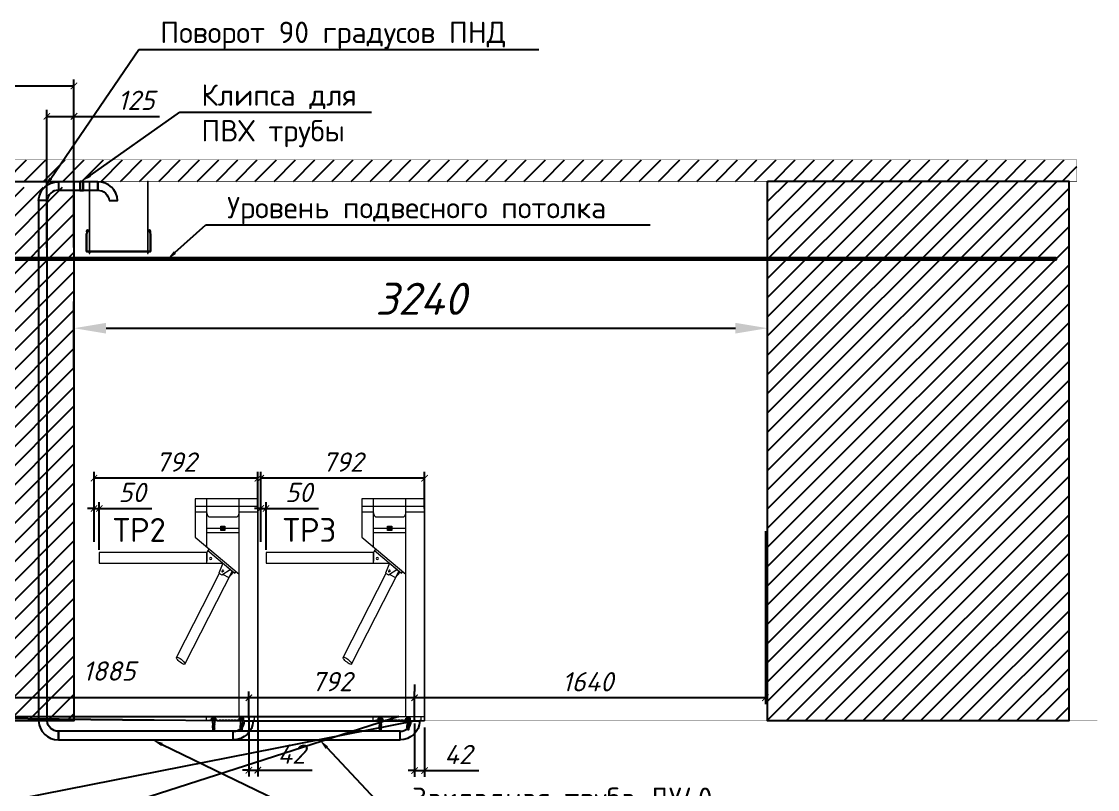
# Model space of a CAD drawing. Header units: millimetres. Extents: x 4247 to 622543, y -201358 to 142419.
# Drawn here: x 279018 to 284046, y -182853 to -179263 of the extents above; entities that cross this region are included whole.
import ezdxf
from ezdxf import colors
from ezdxf.entities.mleader import LeaderData, LeaderLine
from ezdxf.math import Vec2, Vec3

# ---------------------------------------------------------------- set-up
doc = ezdxf.new("R2010")
doc.units = ezdxf.units.MM
doc.linetypes.add('0', pattern=[0])
doc.layers.get('DEFPOINTS').update_dxf_attribs({"color": 252, "lineweight": 9})
for name, color, linetype in [('_Турникеты ИСПП', 254, 'Continuous'), ('PDF _Геометрия', 7, 'Continuous'), ('PDF _Текст', 255, 'Continuous')]:
    doc.layers.add(name, color=color, linetype=linetype)
doc.layers.add('PDF _Сплошная заливка', color=7, linetype='Continuous', true_color=0xffffff)
doc.styles.add('ISOCPEUR', font='isocpeui.ttf')
doc.styles.add('KOSTY_STYLE', font='isocpeur.ttf')
doc.styles.add('PDF ISOCPEUR', font='isocpeur.ttf')
doc.styles.get("Standard").update_dxf_attribs({"font": 'romans.shx'})
doc.dimstyles.new('ISO-25', dxfattribs={"dimtxt": 2.5, "dimasz": 2.5, "dimexe": 1.25, "dimexo": 0.625, "dimtad": 1, "dimtxsty": 'Standard', "dimcen": 2.5, "dimadec": 0, "dimazin": 0, "dimtfac": 1, "dimtmove": 0, "dimatfit": 3, "dimfxl": 1, "dimarcsym": 0})

# ---------------------------------------------------------------- blocks, each defined once
blk = doc.blocks.new('_ArchTick')
at = {"color": 0, "linetype": 'ByBlock', "const_width": 0.15}
blk.add_lwpolyline([(-0.5, -0.5), (0.5, 0.5)], dxfattribs=at)
blk = doc.blocks.new('*D625')
at = {"layer": '_Турникеты ИСПП', "color": 0, "lineweight": -2, "ltscale": 10, "transparency": 16777216}
for p, q in [((279136.1, -180319.7), (279136.1, -179676.4)), ((279262.8, -180319.7), (279262.8, -179676.4)), ((279136.1, -179706.4), (279262.8, -179706.4)), ((279262.8, -179706.4), (279662.7, -179706.4))]:
    blk.add_line(p, q, dxfattribs=at)
at = {"layer": 'DEFPOINTS', "color": 0, "ltscale": 10, "transparency": 16777216}
for p in [(279136.1, -179706.4), (279136.1, -180382.2), (279262.8, -180382.2)]:
    blk.add_point(p, dxfattribs=at)
at = {"layer": '_Турникеты ИСПП', "color": 0, "lineweight": -2, "ltscale": 10, "transparency": 16777216, "xscale": 30, "yscale": 30, "zscale": 30, "rotation": 180}
blk.add_blockref('_ArchTick', (279136.1, -179706.4), dxfattribs=at)
at = {"layer": '_Турникеты ИСПП', "color": 0, "lineweight": -2, "ltscale": 10, "transparency": 16777216, "xscale": 30, "yscale": 30, "zscale": 30}
blk.add_blockref('_ArchTick', (279262.8, -179706.4), dxfattribs=at)
at = {"layer": '_Турникеты ИСПП', "color": 0, "lineweight": 9, "ltscale": 10, "transparency": 16777216, "insert": (279553.4, -179631.4), "char_height": 90, "attachment_point": 5, "style": 'ISOCPEUR'}
blk.add_mtext('125', dxfattribs=at)
blk = doc.blocks.new('*D642')
at = {"layer": '_Турникеты ИСПП', "color": 0, "lineweight": -2, "ltscale": 100, "transparency": 16777216}
for p, q in [((279262.8, -180892.4), (279262.8, -180571.6)), ((282503.8, -180980.9), (282503.8, -180571.6)), ((279412.8, -180696.6), (282353.8, -180696.6))]:
    blk.add_line(p, q, dxfattribs=at)
at = {"layer": '_Турникеты ИСПП', "color": 0, "ltscale": 100, "transparency": 16777216}
for points in [[(279412.8, -180671.6), (279412.8, -180721.6), (279262.8, -180696.6)], [(282353.8, -180671.6), (282353.8, -180721.6), (282503.8, -180696.6)]]:
    blk.add_solid(points, dxfattribs=at)
at = {"layer": 'DEFPOINTS', "color": 0, "ltscale": 100, "transparency": 16777216}
for p in [(282503.8, -180696.6), (279262.8, -180954.9), (282503.8, -181043.4)]:
    blk.add_point(p, dxfattribs=at)
at = {"layer": '_Турникеты ИСПП', "color": 0, "lineweight": 9, "ltscale": 100, "transparency": 16777216, "insert": (280883.3, -180559.1), "char_height": 150, "attachment_point": 5, "style": 'ISOCPEUR'}
blk.add_mtext('3240', dxfattribs=at)
blk = doc.blocks.new('*D627')
at = {"layer": '_Турникеты ИСПП', "color": 0, "lineweight": -2, "transparency": 16777216}
for p, q in [((278190.6, -182535.6), (278190.6, -182394.2)), ((280080.2, -182449.2), (280080.2, -182394.2)), ((280080.2, -182424.2), (278190.6, -182424.2))]:
    blk.add_line(p, q, dxfattribs=at)
at = {"layer": 'DEFPOINTS', "color": 0, "transparency": 16777216}
for p in [(278190.6, -182424.2), (280080.2, -182511.7), (278190.6, -182598.1)]:
    blk.add_point(p, dxfattribs=at)
at = {"layer": '_Турникеты ИСПП', "color": 0, "lineweight": -2, "transparency": 16777216, "xscale": 30, "yscale": 30, "zscale": 30, "rotation": 180}
blk.add_blockref('_ArchTick', (278190.6, -182424.2), dxfattribs=at)
at = {"layer": '_Турникеты ИСПП', "color": 0, "lineweight": -2, "transparency": 16777216, "xscale": 30, "yscale": 30, "zscale": 30}
blk.add_blockref('_ArchTick', (280080.2, -182424.2), dxfattribs=at)
at = {"layer": '_Турникеты ИСПП', "color": 0, "transparency": 16777216, "insert": (279427, -182299.1), "char_height": 90, "attachment_point": 5, "style": 'ISOCPEUR'}
blk.add_mtext('1885', dxfattribs=at)
blk = doc.blocks.new('Турникет_1')
at = {"layer": 'PDF _Геометрия', "color": 7, "linetype": '0', "lineweight": 0}
for points in [[(217.7, -17.6), (222.7, -17.6), (222.7, -20.6), (239.7, -20.6), (239.7, 1017.9), (-52.9, 1017.9), (-52.9, 838.7), (152.8, 665.9)], [(239.7, 1017.9), (239.7, -20.6), (0, -20.6), (0, 0), (239.7, 0)], [(0, 1017.9), (0, 794.3)], [(152.8, 0), (152.8, 1017.9)], [(-52.9, 982.6), (239.7, 982.6)], [(0, 879.6), (152.8, 879.6)], [(0, 860.1), (152.8, 860.1)], [(5.5, 776.5), (0.5, 767.2), (0.5, 725.7)], [(12, 784.2), (5.4, 776.3), (132.4, 669.3), (138.8, 677.7)], [(81.6, 712.2), (119.8, 680.1), (-102.3, 245.7)], [(0.5, 717.3), (75.6, 717.3), (57.7, 669.8), (70.8, 663), (110.7, 687.7)], [(59.4, 668.9), (-140.5, 277.9)], [(73.8, 664.9), (104.1, 649.4), (125.7, 675)], [(79.1, 680.2), (78.4, 679.2), (77.5, 678.2), (76.5, 677.5)], [(77.5, 684.2), (78.4, 684), (79.1, 683.6)], [(8, -20.6), (8, -17.6), (13, -17.6)], [(20, -17.6), (15, -17.6)], [(22.5, -17.6), (17.4, -17.6)], [(29.4, -17.6), (24.4, -17.6)], [(27.7, -7.8), (38.2, -7.8)], [(37.9, -7.8), (37.9, -5.7), (27.9, -5.7), (27.9, -7.8)], [(37.9, -17.6), (37.9, -30.6), (27.9, -30.6), (27.9, -17.6)], [(28.4, -30.6), (28.4, -33.6)], [(37.3, -5.7), (28.6, -5.7)], [(36.7, -5.7), (36.7, -2.6), (29.2, -2.6), (29.2, -5.7)], [(36.4, -17.6), (31.4, -17.6)], [(32.9, -37.7), (32.9, -41.6), (32.9, -39.7), (32.9, -41.6)], [(37.4, -30.6), (37.4, -33.6)], [(43.4, -17.6), (38.4, -17.6)], [(50.4, -17.6), (45.4, -17.6)], [(61.9, -17.6), (56.9, -17.6)], [(68.9, -17.6), (63.9, -17.6)], [(75.9, -17.6), (70.9, -17.6)], [(82.9, -17.6), (77.9, -17.6)], [(89.9, -17.6), (84.9, -17.6)], [(96.9, -17.6), (91.9, -17.6)], [(103.9, -17.6), (98.9, -17.6)], [(110.8, -17.6), (105.9, -17.6)], [(117.8, -17.6), (112.8, -17.6)], [(124.8, -17.6), (119.8, -17.6)], [(131.8, -17.6), (126.8, -17.6)], [(138.8, -17.6), (133.8, -17.6)], [(145.8, -17.6), (140.8, -17.6)], [(152.8, -17.6), (147.8, -17.6)], [(159.8, -17.6), (154.8, -17.6)], [(157, -7.8), (167.5, -7.8)], [(167.2, -7.8), (167.2, -5.7), (157.3, -5.7), (157.3, -7.8)], [(162.3, -17.6), (157.3, -17.6), (157.3, -30.6), (167.2, -30.6), (167.2, -17.6)], [(157.8, -30.6), (157.8, -33.6)], [(166.6, -5.7), (157.9, -5.7)], [(166, -5.7), (166, -2.6), (158.5, -2.6), (158.5, -5.7)], [(162.3, -37.7), (162.3, -41.6), (162.3, -39.7), (162.3, -41.6)], [(169.2, -17.6), (164.3, -17.6)], [(166.8, -30.6), (166.8, -33.6)], [(176.2, -17.6), (171.2, -17.6)], [(28.7, -54.6), (27.9, -58.3)], [(37.9, -61.3), (36.7, -62.6), (29.2, -62.6), (27.9, -61.3), (37.9, -61.3), (37.9, -58.3), (27.9, -58.3), (27.9, -61.3)], [(33.9, -51.4), (31.9, -51.4)], [(37.1, -54.6), (37.9, -58.3)], [(158.1, -54.6), (157.3, -58.3)], [(167.2, -61.3), (166, -62.6), (158.5, -62.6), (157.3, -61.3), (167.2, -61.3), (167.2, -58.3), (157.3, -58.3), (157.3, -61.3)], [(163.2, -51.4), (161.3, -51.4)], [(166.5, -54.6), (167.2, -58.3)]]:
    blk.add_lwpolyline(points, dxfattribs=at)
for points in [[(-52.9, 957), (0, 957, 0.200274), (10.1, 933.1), (142.7, 933.1, 0.200237), (152.8, 957), (239.7, 957)], [(23.7, -15.3, 0.269571), (28, -15), (28, -8.5, 0.269436), (23.7, -8.2)], [(37.9, -41.5), (37.9, -36.6), (27.9, -36.6), (27.9, -41.5, -0.218796), (30.4, -41.7), (27.7, -41.7)], [(27.8, -51.6), (30.3, -51.6, 0.286444), (27.9, -51.5), (27.9, -43.6)], [(27.9, -52.7), (27.9, -54.6), (30.9, -54.6, 0.120144), (31.9, -52.5), (31.9, -36.6)], [(33.9, -36.6), (33.9, -52.5, 0.088177), (34.9, -54.6), (37.9, -54.6), (37.9, -52.8)], [(38.1, -51.6), (35.6, -51.6, -0.303313), (37.9, -51.5), (37.9, -43.8)], [(42.2, -15.3, -0.26787), (37.8, -15), (37.8, -8.5, -0.267738), (42.2, -8.2)], [(153, -15.3, 0.269674), (157.4, -15), (157.4, -8.5, 0.26954), (153, -8.2)], [(167.2, -41.5), (167.2, -36.6), (157.3, -36.6), (157.3, -41.5, -0.221145), (159.7, -41.7), (157, -41.7)], [(157.1, -51.6), (159.6, -51.6, 0.286602), (157.3, -51.5), (157.3, -43.6)], [(157.3, -52.7), (157.3, -54.6), (160.3, -54.6, 0.119751), (161.3, -52.5), (161.3, -36.6)], [(163.2, -36.6), (163.2, -52.5, 0.079833), (164.3, -54.6), (167.2, -54.6), (167.2, -52.8)], [(167.4, -51.6), (164.9, -51.6, -0.303479), (167.2, -51.5), (167.2, -43.8)], [(171.5, -15.3, -0.269674), (167.2, -15), (167.2, -8.5, -0.26954), (171.5, -8.2)]]:
    blk.add_lwpolyline(points, format="xyb", dxfattribs=at)
for points in [[(86.1, 869.9), (66.7, 869.9), (66.7, 889.3), (86.1, 889.3)], [(0.5, 767.2), (-501.3, 767.2), (-501.3, 717.3), (0.5, 717.3)], [(-105.5, 254.8), (-102.8, 250.9), (-101.3, 247.7), (-101.1, 245.4), (-102.3, 244), (-104.8, 243.8), (-108.3, 244.8), (-112.7, 246.8), (-117.6, 249.7), (-122.8, 253.4), (-127.8, 257.6), (-132.3, 261.9), (-136.1, 266.2), (-138.8, 270.1), (-140.3, 273.3), (-140.4, 275.7), (-139.2, 277), (-136.8, 277.2), (-133.3, 276.2), (-128.9, 274.2), (-123.9, 271.3), (-118.8, 267.6), (-113.8, 263.4), (-109.3, 259.1)], [(172.8, 0), (222.7, 0), (222.7, -20.6), (172.8, -20.6)], [(172.8, 0), (222.7, 0), (222.7, -20.6), (172.8, -20.6)], [(22.9, -15.8), (42.9, -15.8), (42.9, -17.6), (22.9, -17.6)], [(42.7, -8.5), (42.7, -15), (41.4, -15.8), (24.4, -15.8), (23.1, -15), (23.1, -8.5), (24.4, -7.8), (41.4, -7.8)], [(27.9, -33.6), (27.9, -36.4), (37.9, -36.4), (37.9, -33.6)], [(29.4, -36.4), (29.4, -36.6)], [(29.4, -36.4), (29.4, -36.6)], [(29.4, -41.7), (29.4, -41.9)], [(32.9, -36.7), (32.9, -36.9)], [(32.9, -42.6), (32.9, -42.9)], [(36.4, -36.4), (36.4, -36.6)], [(36.4, -36.4), (36.4, -36.6)], [(37.2, -41.6), (37.2, -41.9)], [(152.3, -15.8), (172.3, -15.8), (172.3, -17.6), (152.3, -17.6)], [(172.1, -8.5), (172.1, -15), (170.7, -15.8), (153.8, -15.8), (152.4, -15), (152.4, -8.5), (153.8, -7.8), (170.7, -7.8)], [(157.3, -33.6), (157.3, -36.4), (167.2, -36.4), (167.2, -33.6)], [(158.7, -41.7), (158.7, -41.9)], [(158.8, -36.4), (158.8, -36.6)], [(158.8, -36.4), (158.8, -36.6)], [(162.3, -36.7), (162.3, -36.9)], [(162.3, -42.6), (162.3, -42.9)], [(165.8, -36.4), (165.8, -36.6)], [(165.8, -36.4), (165.8, -36.6)], [(166.5, -41.6), (166.5, -41.9)]]:
    blk.add_lwpolyline(points, close=True, dxfattribs=at)
for points in [[(18.8, 743.5, 0.413975), (13.6, 738.4, 0.413978), (18.8, 733.2, 0.413933), (23.9, 738.4, 0.41393)], [(38.2, -41.6), (35.5, -41.6, -0.221029)], [(167.5, -41.6), (164.8, -41.6, -0.221143)]]:
    blk.add_lwpolyline(points, format="xyb", close=True, dxfattribs=at)
at = {"layer": 'PDF _Геометрия', "color": 1, "linetype": '0', "lineweight": 0}
for points in [[(32.9, 0.7), (32.9, -22.7)], [(162.3, 0.7), (162.3, -22.7)], [(32.9, -29.1), (32.9, -35.4)], [(32.9, -41.7), (32.9, -65.2)], [(162.3, -29.1), (162.3, -35.4)], [(162.3, -41.7), (162.3, -65.2)]]:
    blk.add_lwpolyline(points, dxfattribs=at)
at = {"layer": 'PDF _Геометрия', "color": 3, "linetype": '0', "lineweight": 0}
for points in [[(28.9, -5.7), (28.9, -7.8)], [(28.9, -17.6), (28.9, -30.6)], [(37, -5.7), (37, -7.8)], [(37, -17.6), (37, -30.6)], [(158.2, -5.7), (158.2, -7.8)], [(158.2, -17.6), (158.2, -30.6)], [(166.3, -5.7), (166.3, -7.8)], [(166.3, -17.6), (166.3, -30.6)]]:
    blk.add_lwpolyline(points, dxfattribs=at)
for points in [[(37.9, -36.4), (37.9, -36.6)], [(167.2, -36.4), (167.2, -36.6)]]:
    blk.add_lwpolyline(points, close=True, dxfattribs=at)
at = {"layer": 'PDF _Геометрия', "color": 7, "linetype": '0', "lineweight": 0}
for centre, radius, start, end in [((32.9, -24), 16.2, 72.3568, 107.6432), ((32.9, 0.9), 16.6, 252.8429, 287.1571), ((162.3, -24), 16.2, 72.3593, 107.6407), ((162.3, 0.9), 16.6, 252.8453, 287.1547)]:
    blk.add_arc(centre, radius, start, end, dxfattribs=at)
blk.add_ellipse((75.4, 680.3), major_axis=(3.89, 3.11), ratio=0.592649, start_param=0.604473, end_param=4.530913, dxfattribs=at)
for points in [[(29.1, -45.2), (28.4, -45.2), (27.7, -43.7), (27.7, -41.7)], [(27.7, -41.7), (27.7, -41.7), (27.7, -41.7), (27.7, -41.7)], [(30.4, -41.7), (30.4, -43.6), (29.8, -45.2), (29.1, -45.2)], [(36.9, -45.2), (36.1, -45.2), (35.5, -43.6), (35.5, -41.6)], [(35.5, -41.6), (35.5, -41.6), (35.5, -41.6), (35.5, -41.6)], [(38.2, -41.6), (38.2, -43.6), (37.6, -45.2), (36.9, -45.2)], [(158.4, -45.2), (157.7, -45.2), (157, -43.7), (157, -41.7)], [(157, -41.7), (157, -41.7), (157, -41.7), (157, -41.7)], [(159.7, -41.7), (159.7, -43.6), (159.2, -45.2), (158.4, -45.2)], [(166.2, -45.2), (165.5, -45.2), (164.8, -43.6), (164.8, -41.6)], [(164.8, -41.6), (164.8, -41.6), (164.8, -41.6), (164.8, -41.6)], [(167.5, -41.6), (167.5, -43.6), (167, -45.2), (166.2, -45.2)], [(27.8, -51.7), (27.8, -51.7), (27.8, -51.7), (27.8, -51.6)], [(29.1, -53.9), (28.4, -53.9), (27.8, -52.9), (27.8, -51.7)], [(30.3, -51.6), (30.3, -52.9), (29.8, -53.9), (29.1, -53.9)], [(36.9, -53.9), (36.2, -53.9), (35.6, -52.9), (35.6, -51.6)], [(38.1, -51.6), (38.1, -52.8), (37.6, -53.9), (36.9, -53.9)], [(157.1, -51.7), (157.1, -51.7), (157.1, -51.7), (157.1, -51.6)], [(158.4, -53.9), (157.7, -53.9), (157.2, -52.9), (157.1, -51.7)], [(159.6, -51.6), (159.7, -52.9), (159.1, -53.9), (158.4, -53.9)], [(166.2, -53.9), (165.5, -53.9), (164.9, -52.9), (164.9, -51.6)], [(167.4, -51.6), (167.4, -52.8), (166.9, -53.9), (166.2, -53.9)]]:
    blk.add_open_spline(points, degree=3, dxfattribs=at)
at = {"layer": 'PDF _Сплошная заливка', "color": 7, "linetype": '0', "lineweight": 0, "transparency": 33554559}
blk.add_solid([(86.1, 869.9), (66.7, 869.9), (86.1, 889.3), (66.7, 889.3)], dxfattribs=at)
blk = doc.blocks.new('*D628')
at = {"layer": '_Турникеты ИСПП', "color": 0, "lineweight": -2, "transparency": 16777216}
for p, q in [((280080.2, -182519.5), (280080.2, -182394.2)), ((280854.4, -182529), (280854.4, -182394.2)), ((280854.4, -182424.2), (280080.2, -182424.2))]:
    blk.add_line(p, q, dxfattribs=at)
at = {"layer": 'DEFPOINTS', "color": 0, "transparency": 16777216}
for p in [(280080.2, -182424.2), (280080.2, -182582), (280854.4, -182591.5)]:
    blk.add_point(p, dxfattribs=at)
at = {"layer": '_Турникеты ИСПП', "color": 0, "lineweight": -2, "transparency": 16777216, "xscale": 30, "yscale": 30, "zscale": 30, "rotation": 180}
blk.add_blockref('_ArchTick', (280080.2, -182424.2), dxfattribs=at)
at = {"layer": '_Турникеты ИСПП', "color": 0, "lineweight": -2, "transparency": 16777216, "xscale": 30, "yscale": 30, "zscale": 30}
blk.add_blockref('_ArchTick', (280854.4, -182424.2), dxfattribs=at)
at = {"layer": '_Турникеты ИСПП', "color": 0, "transparency": 16777216, "insert": (280467.3, -182348.7), "char_height": 90, "attachment_point": 5, "style": 'ISOCPEUR'}
blk.add_mtext('792', dxfattribs=at)
blk = doc.blocks.new('*D630')
at = {"layer": '_Турникеты ИСПП', "color": 0, "lineweight": -2, "ltscale": 10, "transparency": 16777216}
for p, q in [((280080.2, -182517.8), (280080.2, -182792.5)), ((280122.1, -182538.8), (280122.1, -182792.5)), ((280080.2, -182762.5), (280050.2, -182762.5)), ((280080.2, -182762.5), (280122.1, -182762.5)), ((280122.1, -182762.5), (280375.7, -182762.5))]:
    blk.add_line(p, q, dxfattribs=at)
at = {"layer": 'DEFPOINTS', "color": 0, "ltscale": 10, "transparency": 16777216}
for p in [(280080.2, -182455.3), (280122.1, -182476.3), (280122.1, -182762.5)]:
    blk.add_point(p, dxfattribs=at)
at = {"layer": '_Турникеты ИСПП', "color": 0, "lineweight": -2, "ltscale": 10, "transparency": 16777216, "xscale": 30, "yscale": 30, "zscale": 30}
blk.add_blockref('_ArchTick', (280080.2, -182762.5), dxfattribs=at)
at = {"layer": '_Турникеты ИСПП', "color": 0, "lineweight": -2, "ltscale": 10, "transparency": 16777216, "xscale": 30, "yscale": 30, "zscale": 30, "rotation": 180}
blk.add_blockref('_ArchTick', (280122.1, -182762.5), dxfattribs=at)
at = {"layer": '_Турникеты ИСПП', "color": 0, "lineweight": 9, "ltscale": 10, "transparency": 16777216, "insert": (280278.9, -182687.5), "char_height": 90, "attachment_point": 5, "style": 'ISOCPEUR'}
blk.add_mtext('42', dxfattribs=at)
blk = doc.blocks.new('*D631')
at = {"layer": '_Турникеты ИСПП', "color": 0, "lineweight": -2, "ltscale": 10, "transparency": 16777216}
for p, q in [((280854.4, -182544), (280854.4, -182794.4)), ((280901.2, -182563.1), (280901.2, -182794.4)), ((280854.4, -182764.4), (280824.4, -182764.4)), ((280854.4, -182764.4), (280901.2, -182764.4)), ((280901.2, -182764.4), (281154.8, -182764.4))]:
    blk.add_line(p, q, dxfattribs=at)
at = {"layer": 'DEFPOINTS', "color": 0, "ltscale": 10, "transparency": 16777216}
for p in [(280854.4, -182481.5), (280901.2, -182500.6), (280901.2, -182764.4)]:
    blk.add_point(p, dxfattribs=at)
at = {"layer": '_Турникеты ИСПП', "color": 0, "lineweight": -2, "ltscale": 10, "transparency": 16777216, "xscale": 30, "yscale": 30, "zscale": 30}
blk.add_blockref('_ArchTick', (280854.4, -182764.4), dxfattribs=at)
at = {"layer": '_Турникеты ИСПП', "color": 0, "lineweight": -2, "ltscale": 10, "transparency": 16777216, "xscale": 30, "yscale": 30, "zscale": 30, "rotation": 180}
blk.add_blockref('_ArchTick', (280901.2, -182764.4), dxfattribs=at)
at = {"layer": '_Турникеты ИСПП', "color": 0, "lineweight": 9, "ltscale": 10, "transparency": 16777216, "insert": (281058, -182689.4), "char_height": 90, "attachment_point": 5, "style": 'ISOCPEUR'}
blk.add_mtext('42', dxfattribs=at)
blk = doc.blocks.new('*D632')
at = {"layer": '_Турникеты ИСПП', "color": 0, "lineweight": -2, "ltscale": 10, "transparency": 16777216}
for p, q in [((282494.2, -181644.8), (282494.2, -182454.2)), ((280854.4, -182361.7), (280854.4, -182394.2)), ((282494.2, -182424.2), (280854.4, -182424.2))]:
    blk.add_line(p, q, dxfattribs=at)
at = {"layer": 'DEFPOINTS', "color": 0, "ltscale": 10, "transparency": 16777216}
for p in [(282494.2, -181582.3), (280854.4, -182424.2), (280854.4, -182424.2)]:
    blk.add_point(p, dxfattribs=at)
at = {"layer": '_Турникеты ИСПП', "color": 0, "lineweight": -2, "ltscale": 10, "transparency": 16777216, "xscale": 30, "yscale": 30, "zscale": 30, "rotation": 180}
blk.add_blockref('_ArchTick', (280854.4, -182424.2), dxfattribs=at)
at = {"layer": '_Турникеты ИСПП', "color": 0, "lineweight": -2, "ltscale": 10, "transparency": 16777216, "xscale": 30, "yscale": 30, "zscale": 30}
blk.add_blockref('_ArchTick', (282494.2, -182424.2), dxfattribs=at)
at = {"layer": '_Турникеты ИСПП', "color": 0, "lineweight": 9, "ltscale": 10, "transparency": 16777216, "insert": (281663.2, -182349.2), "char_height": 90, "attachment_point": 5, "style": 'ISOCPEUR'}
blk.add_mtext('1640', dxfattribs=at)
blk = doc.blocks.new('*D635')
at = {"layer": '_Турникеты ИСПП', "color": 0, "lineweight": -2, "ltscale": 10, "transparency": 16777216}
for p, q in [((279356.6, -181629.2), (279356.6, -181367.9)), ((280122.1, -181397.9), (279356.6, -181397.9)), ((280122.1, -181539.2), (280122.1, -181367.9))]:
    blk.add_line(p, q, dxfattribs=at)
at = {"layer": 'DEFPOINTS', "color": 0, "ltscale": 10, "transparency": 16777216}
for p in [(279356.6, -181397.9), (280122.1, -181601.7), (279356.6, -181691.7)]:
    blk.add_point(p, dxfattribs=at)
at = {"layer": '_Турникеты ИСПП', "color": 0, "lineweight": -2, "ltscale": 10, "transparency": 16777216, "xscale": 30, "yscale": 30, "zscale": 30, "rotation": 180}
blk.add_blockref('_ArchTick', (279356.6, -181397.9), dxfattribs=at)
at = {"layer": '_Турникеты ИСПП', "color": 0, "lineweight": -2, "ltscale": 10, "transparency": 16777216, "xscale": 30, "yscale": 30, "zscale": 30}
blk.add_blockref('_ArchTick', (280122.1, -181397.9), dxfattribs=at)
at = {"layer": '_Турникеты ИСПП', "color": 0, "lineweight": 9, "ltscale": 10, "transparency": 16777216, "insert": (279739.4, -181322.3), "char_height": 90, "attachment_point": 5, "style": 'ISOCPEUR'}
blk.add_mtext('792', dxfattribs=at)
blk = doc.blocks.new('*D636')
at = {"layer": '_Турникеты ИСПП', "color": 0, "lineweight": -2, "ltscale": 10, "transparency": 16777216}
for p, q in [((279356.6, -181695.1), (279356.6, -181509.3)), ((279381.1, -181731.9), (279381.1, -181509.3)), ((279356.6, -181539.3), (279326.6, -181539.3)), ((279356.6, -181539.3), (279381.1, -181539.3)), ((279381.1, -181539.3), (279627, -181539.3))]:
    blk.add_line(p, q, dxfattribs=at)
at = {"layer": 'DEFPOINTS', "color": 0, "ltscale": 10, "transparency": 16777216}
for p in [(279356.6, -181539.3), (279356.6, -181757.6), (279381.1, -181794.4)]:
    blk.add_point(p, dxfattribs=at)
at = {"layer": '_Турникеты ИСПП', "color": 0, "lineweight": -2, "ltscale": 10, "transparency": 16777216, "xscale": 30, "yscale": 30, "zscale": 30}
blk.add_blockref('_ArchTick', (279356.6, -181539.3), dxfattribs=at)
at = {"layer": '_Турникеты ИСПП', "color": 0, "lineweight": -2, "ltscale": 10, "transparency": 16777216, "xscale": 30, "yscale": 30, "zscale": 30, "rotation": 180}
blk.add_blockref('_ArchTick', (279381.1, -181539.3), dxfattribs=at)
at = {"layer": '_Турникеты ИСПП', "color": 0, "lineweight": 9, "ltscale": 10, "transparency": 16777216, "insert": (279534.1, -181464.3), "char_height": 90, "attachment_point": 5, "style": 'ISOCPEUR'}
blk.add_mtext('50', dxfattribs=at)
blk = doc.blocks.new('*D637')
at = {"layer": '_Турникеты ИСПП', "color": 0, "lineweight": -2, "ltscale": 10, "transparency": 16777216}
for p, q in [((280135.7, -181629.2), (280135.7, -181367.9)), ((280901.2, -181397.9), (280135.7, -181397.9)), ((280901.2, -181539.2), (280901.2, -181367.9))]:
    blk.add_line(p, q, dxfattribs=at)
at = {"layer": 'DEFPOINTS', "color": 0, "ltscale": 10, "transparency": 16777216}
for p in [(280135.7, -181397.9), (280901.2, -181601.7), (280135.7, -181691.7)]:
    blk.add_point(p, dxfattribs=at)
at = {"layer": '_Турникеты ИСПП', "color": 0, "lineweight": -2, "ltscale": 10, "transparency": 16777216, "xscale": 30, "yscale": 30, "zscale": 30, "rotation": 180}
blk.add_blockref('_ArchTick', (280135.7, -181397.9), dxfattribs=at)
at = {"layer": '_Турникеты ИСПП', "color": 0, "lineweight": -2, "ltscale": 10, "transparency": 16777216, "xscale": 30, "yscale": 30, "zscale": 30}
blk.add_blockref('_ArchTick', (280901.2, -181397.9), dxfattribs=at)
at = {"layer": '_Турникеты ИСПП', "color": 0, "lineweight": 9, "ltscale": 10, "transparency": 16777216, "insert": (280518.5, -181322.3), "char_height": 90, "attachment_point": 5, "style": 'ISOCPEUR'}
blk.add_mtext('792', dxfattribs=at)
blk = doc.blocks.new('*D638')
at = {"layer": '_Турникеты ИСПП', "color": 0, "lineweight": -2, "ltscale": 10, "transparency": 16777216}
for p, q in [((280135.7, -181695.1), (280135.7, -181509.3)), ((280160.2, -181731.9), (280160.2, -181509.3)), ((280135.7, -181539.3), (280105.7, -181539.3)), ((280135.7, -181539.3), (280160.2, -181539.3)), ((280160.2, -181539.3), (280406.2, -181539.3))]:
    blk.add_line(p, q, dxfattribs=at)
at = {"layer": 'DEFPOINTS', "color": 0, "ltscale": 10, "transparency": 16777216}
for p in [(280135.7, -181539.3), (280135.7, -181757.6), (280160.2, -181794.4)]:
    blk.add_point(p, dxfattribs=at)
at = {"layer": '_Турникеты ИСПП', "color": 0, "lineweight": -2, "ltscale": 10, "transparency": 16777216, "xscale": 30, "yscale": 30, "zscale": 30}
blk.add_blockref('_ArchTick', (280135.7, -181539.3), dxfattribs=at)
at = {"layer": '_Турникеты ИСПП', "color": 0, "lineweight": -2, "ltscale": 10, "transparency": 16777216, "xscale": 30, "yscale": 30, "zscale": 30, "rotation": 180}
blk.add_blockref('_ArchTick', (280160.2, -181539.3), dxfattribs=at)
at = {"layer": '_Турникеты ИСПП', "color": 0, "lineweight": 9, "ltscale": 10, "transparency": 16777216, "insert": (280313.2, -181464.3), "char_height": 90, "attachment_point": 5, "style": 'ISOCPEUR'}
blk.add_mtext('50', dxfattribs=at)
blk = doc.blocks.new('*D639')
at = {"layer": '_Турникеты ИСПП', "color": 0, "lineweight": -2, "ltscale": 10, "transparency": 16777216}
for p, q in [((278242.8, -179985.8), (278242.8, -179533.9)), ((279262.8, -179947.7), (279262.8, -179533.9)), ((278242.8, -179563.9), (279262.8, -179563.9))]:
    blk.add_line(p, q, dxfattribs=at)
at = {"layer": 'DEFPOINTS', "color": 0, "ltscale": 10, "transparency": 16777216}
for p in [(279262.8, -179563.9), (278242.8, -180048.3), (279262.8, -180010.2)]:
    blk.add_point(p, dxfattribs=at)
at = {"layer": '_Турникеты ИСПП', "color": 0, "lineweight": -2, "ltscale": 10, "transparency": 16777216, "xscale": 30, "yscale": 30, "zscale": 30, "rotation": 180}
blk.add_blockref('_ArchTick', (278242.8, -179563.9), dxfattribs=at)
at = {"layer": '_Турникеты ИСПП', "color": 0, "lineweight": -2, "ltscale": 10, "transparency": 16777216, "xscale": 30, "yscale": 30, "zscale": 30}
blk.add_blockref('_ArchTick', (279262.8, -179563.9), dxfattribs=at)
at = {"layer": '_Турникеты ИСПП', "color": 0, "lineweight": 9, "ltscale": 10, "transparency": 16777216, "insert": (278753.5, -179488.9), "char_height": 90, "attachment_point": 5, "style": 'ISOCPEUR'}
blk.add_mtext('1020', dxfattribs=at)
blk = doc.blocks.new('*U48')
at = {"color": 0, "linetype": 'ByBlock', "lineweight": -2}
for p, q in [((-150, 83.7), (-150, 1.5)), ((-149.3, 1.5), (-149.3, 83.7)), ((-149, 91.9), (-147.7, 90.4)), ((-147.2, 90.8), (-148.4, 92.4)), ((-142, 91.9), (-141.5, 91.4)), ((141.5, 91.4), (142, 91.9)), ((148.4, 92.4), (147.2, 90.8)), ((147.7, 90.4), (149, 91.9)), ((149.3, 83.7), (149.3, 1.5)), ((150, 1.5), (150, 83.7)), ((148.5, 0.7), (-148.5, 0.7)), ((-148.5, 0), (148.5, 0))]:
    blk.add_line(p, q, dxfattribs=at)
for centre, radius, start, end in [((-145, 95), 5, 314.427, 217.7596), ((-147.5, 83.7), 2.5, 118.2115, 180), ((-145, 95), 4.3, 314.427, 217.7596), ((-147.5, 83.7), 1.8, 118.2115, 180), ((-150.1, 88.5), 3, 298.2115, 37.7596), ((-150.1, 88.5), 3.7, 298.2115, 37.7596), ((145, 95), 5, 322.2404, 225.573), ((145, 95), 4.3, 322.2404, 225.573), ((150.1, 88.5), 3.7, 142.2404, 241.7885), ((150.1, 88.5), 3, 142.2404, 241.7885), ((147.5, 83.7), 1.8, 0, 61.7885), ((147.5, 83.7), 2.5, 0, 61.7885), ((-148.5, 1.5), 1.5, 180, 270), ((-148.5, 1.5), 0.8, 180, 270), ((148.5, 1.5), 0.8, 270, 0), ((148.5, 1.5), 1.5, 270, 0)]:
    blk.add_arc(centre, radius, start, end, dxfattribs=at)

msp = doc.modelspace()

# ---------------------------------------------------------------- hatches: boundary and pattern name
at = {"transparency": 33554636}
h = msp.add_hatch(dxfattribs=at)
h.set_pattern_fill('ANSI31', color=0, scale=20)
h.set_pattern_definition([(45, (-334565.21, -249043.53), (-44.9012806, 44.9012806), [])])
h.paths.add_polyline_path([(274251.881, -179909.92), (274251.881, -180010.194), (283949.67, -180010.194), (283949.67, -179909.92)])
h = msp.add_hatch(dxfattribs=at)
h.set_pattern_fill('ANSI31', color=0, scale=20)
h.set_pattern_definition([(45, (-330756.775, -242297.7), (-44.9012806, 44.9012806), [])])
h.paths.add_polyline_path([(279262.756, -180037.002), (278242.756, -180037.002), (278242.756, -182532.288), (279262.756, -182532.288)])
at = {"linetype": '0', "lineweight": 9, "true_color": 0x939598, "transparency": 33554636}
h = msp.add_hatch(dxfattribs=at)
h.set_pattern_fill('ANSI31', color=252, scale=0.1)
h.set_pattern_definition([(45, (297432.64637, -179911.98483), (-0.224506403, 0.224506403), [])])
h.paths.add_polyline_path([(279336.727, -180342.337), (279334.248, -180342.337), (279334.248, -180347.192), (279336.727, -180347.192)])
h.paths.add_polyline_path([(279336.727, -180010.199), (279334.248, -180010.199), (279334.248, -180340.337), (279336.727, -180340.337)])
h = msp.add_hatch(dxfattribs=at)
h.set_pattern_fill('ANSI31', color=252, scale=0.1)
h.set_pattern_definition([(45, (297705.49594, -179911.98483), (-0.224506403, 0.224506403), [])])
h.paths.add_polyline_path([(279609.576, -180342.337), (279607.098, -180342.337), (279607.098, -180347.192), (279609.576, -180347.192)])
h.paths.add_polyline_path([(279609.576, -180010.199), (279607.098, -180010.199), (279607.098, -180340.337), (279609.576, -180340.337)])
at = {"transparency": 33554636}
h = msp.add_hatch(dxfattribs=at)
h.set_pattern_fill('ANSI31', color=0, scale=20)
h.set_pattern_definition([(45, (-326497.235, -242297.7), (-44.9012806, 44.9012806), [])])
h.paths.add_polyline_path([(283911.787, -180010.194), (282502.296, -180010.194), (282502.296, -182532.288), (283911.787, -182532.288)])
at = {"linetype": '0', "lineweight": 9, "true_color": 0x939598, "transparency": 33554636}
h = msp.add_hatch(color=252, dxfattribs=at)
h.dxf.hatch_style = 1
h.paths.add_polyline_path([(279334.248, -180340.337), (279331.248, -180340.337), (279331.248, -180342.337), (279334.248, -180342.337)])
h.paths.add_polyline_path([(279335.487, -180340.337), (279334.248, -180340.337), (279334.248, -180342.337), (279335.487, -180342.337)])
h.paths.add_polyline_path([(279336.727, -180340.337), (279335.487, -180340.337), (279335.487, -180341.337), (279335.487, -180342.337), (279336.727, -180342.337)])
h.paths.add_polyline_path([(279339.727, -180340.337), (279336.727, -180340.337), (279336.727, -180342.337), (279339.727, -180342.337)])
h = msp.add_hatch(color=252, dxfattribs=at)
h.dxf.hatch_style = 1
h.paths.add_polyline_path([(279607.098, -180340.337), (279604.098, -180340.337), (279604.098, -180342.337), (279607.098, -180342.337)])
h.paths.add_polyline_path([(279608.337, -180340.337), (279607.098, -180340.337), (279607.098, -180342.337), (279608.337, -180342.337)])
h.paths.add_polyline_path([(279609.576, -180340.337), (279608.337, -180340.337), (279608.337, -180341.337), (279608.337, -180342.337), (279609.576, -180342.337)])
h.paths.add_polyline_path([(279612.576, -180340.337), (279609.576, -180340.337), (279609.576, -180342.337), (279612.576, -180342.337)])

# ---------------------------------------------------------------- linework, layer by layer
msp.add_lwpolyline([(274251.881, -179909.92, 2, 2, 0), (274251.881, -180010.194, 2, 2, 0), (283949.67, -180010.194, 2, 2, 0), (283949.67, -179909.92, 2, 2, 0)], format="xyseb", close=True)
for points in [[(278242.756, -180010.194), (279262.756, -180010.194), (279262.756, -182532.288), (278242.756, -182532.288)], [(282503.847, -180009.925), (283911.787, -180009.925), (283911.787, -182532.288), (282503.847, -182532.288)]]:
    msp.add_lwpolyline(points, close=True)
at = {"color": 30, "linetype": '0', "lineweight": 25, "true_color": 0xff8000}
for points in [[(279137.517, -180100.357), (279097.58, -180100.357, -0.40194154), (279190.362, -180011.916), (279190.362, -180051.909, 0.40589503)], [(279426.826, -180100.357), (279466.762, -180100.357, 0.40194154), (279373.981, -180011.916), (279373.981, -180051.909, -0.40589503)], [(279137.625, -182532.288), (279097.689, -182532.288, 0.40194154), (279190.47, -182620.729), (279190.47, -182580.736, -0.40589503)], [(280060.224, -182532.287), (280100.161, -182532.287, -0.40194154), (280007.379, -182620.728), (280007.379, -182580.735, 0.40589503)], [(280839.328, -182532.287), (280879.264, -182532.287, -0.40194154), (280786.483, -182620.728), (280786.483, -182580.735, 0.40589503)]]:
    msp.add_lwpolyline(points, format="xyb", close=True, dxfattribs=at)
for points in [[(279373.981, -180011.907), (279190.362, -180011.894), (279190.362, -180051.931), (279373.981, -180051.916)], [(280786.483, -182580.727), (279190.47, -182580.714), (279190.47, -182620.751), (280786.483, -182620.736)]]:
    msp.add_lwpolyline(points, close=True, dxfattribs=at)
at = {"color": 30, "linetype": 'ByBlock', "lineweight": 30, "true_color": 0xf8991e}
msp.add_lwpolyline([(279291.585, -180010.569), (279305.821, -180010.569), (279305.821, -180053.194), (279291.585, -180053.194)], close=True, dxfattribs=at)
at = {"color": 18, "linetype": '0', "lineweight": 9, "true_color": 0x000000}
for points in [[(279334.248, -180010.199), (279334.248, -180347.192), (279336.727, -180347.192), (279336.727, -180010.199), (279334.248, -180010.199)], [(279607.098, -180010.199), (279607.098, -180347.192), (279609.576, -180347.192), (279609.576, -180010.199), (279607.098, -180010.199)], [(279334.248, -180342.337), (279331.248, -180342.337), (279331.248, -180340.337), (279336.727, -180340.337), (279339.727, -180340.337), (279339.727, -180342.337), (279334.248, -180342.337)], [(279335.487, -180341.337), (279335.487, -180340.337), (279335.487, -180342.337)], [(279607.098, -180342.337), (279604.098, -180342.337), (279604.098, -180340.337), (279609.576, -180340.337), (279612.576, -180340.337), (279612.576, -180342.337), (279607.098, -180342.337)], [(279608.337, -180341.337), (279608.337, -180340.337), (279608.337, -180342.337)]]:
    msp.add_lwpolyline(points, dxfattribs=at)
at = {"color": 30, "linetype": '0', "lineweight": 25, "true_color": 0xff8000}
msp.add_lwpolyline([(279137.625, -182532.288), (279137.581, -180100.357), (279097.516, -180100.357), (279097.689, -182532.288)], dxfattribs=at)
at = {"color": 8, "linetype": 'ByBlock', "lineweight": 30}
msp.add_lwpolyline([(274465.035, -180367.881), (283853.137, -180367.881), (283853.137, -180376.595), (274465.035, -180376.595)], close=True, dxfattribs=at)
at = {"const_width": 2}
msp.add_lwpolyline([(274347.024, -182532.288), (284044.813, -182532.288)], dxfattribs=at)

# ---------------------------------------------------------------- block references
at = {"color": 18, "true_color": 0x000000}
msp.add_blockref('*U48', (279471.082, -180338.413), dxfattribs=at)
for p in [(279882.454, -182511.684), (280661.557, -182511.684)]:
    msp.add_blockref('Турникет_1', p)

# ---------------------------------------------------------------- texts
at = {"layer": 'PDF _Текст', "color": 0, "linetype": '0', "lineweight": 9, "char_height": 111.4445, "attachment_point": 4, "style": 'PDF ISOCPEUR'}
for s, insert in [('ТР2', (279445.331, -181639.568)), ('ТР3', (280239.29, -181639.568))]:
    msp.add_mtext(s, dxfattribs=dict(at, insert=insert))

# ---------------------------------------------------------------- dimensions: what is measured, and where the dimension line sits
at = {"layer": '_Турникеты ИСПП', "color": 0, "lineweight": 9, "ltscale": 10}
dim = msp.add_linear_dim(base=(279262.756, -179563.877), p1=(278242.756, -180048.264), p2=(279262.756, -180010.194), angle=180, dimstyle='ISO-25', override={"dimscale": 100, "dimtxt": 0.9, "dimasz": 0.3, "dimexe": 0.3, "dimgap": 0.3, "dimtxsty": 'ISOCPEUR', "dimblk1": 'ArchTick', "dimblk2": 'ArchTick', "dimsah": 1}, dxfattribs=at)
dim.commit()
dim.dimension.update_dxf_attribs({"geometry": '*D639', "text_midpoint": (278753.531, -179563.877), "dimtype": 160})
for base, p1, p2, text, picture, middle in [((279136.126, -179706.361), (279262.756, -180382.186), (279136.126, -180382.186), '125', '*D625', (279553.423, -179706.361)), ((279356.638, -181397.889), (280122.131, -181601.703), (279356.638, -181691.731), '792', '*D635', (279739.385, -181397.889)), ((280135.741, -181397.889), (280901.234, -181601.703), (280135.741, -181691.731), '792', '*D637', (280518.488, -181397.889)), ((279356.638, -181539.263), (279381.117, -181794.43), (279356.638, -181757.648), '50', '*D636', (279534.082, -181539.263)), ((280135.741, -181539.263), (280160.22, -181794.43), (280135.741, -181757.648), '50', '*D638', (280313.186, -181539.263)), ((280854.377, -182424.244), (282494.247, -181582.266), (280854.377, -182424.244), '1640', '*D632', (281663.224, -182424.244)), ((280122.131, -182762.529), (280080.193, -182455.264), (280122.131, -182476.327), '42', '*D630', (280278.915, -182762.529)), ((280901.234, -182764.425), (280854.377, -182481.481), (280901.234, -182500.581), '42', '*D631', (281058.018, -182764.425))]:
    dim = msp.add_linear_dim(base=base, p1=p1, p2=p2, angle=180, text=text, dimstyle='ISO-25', override={"dimscale": 100, "dimtxt": 0.9, "dimasz": 0.3, "dimexe": 0.3, "dimgap": 0.3, "dimtxsty": 'ISOCPEUR', "dimblk1": 'ArchTick', "dimblk2": 'ArchTick', "dimsah": 1}, dxfattribs=at)
    dim.commit()
    dim.dimension.update_dxf_attribs({"geometry": picture, "text_midpoint": middle, "dimtype": 160})
at = {"layer": '_Турникеты ИСПП', "color": 0, "lineweight": 9, "ltscale": 100}
dim = msp.add_linear_dim(base=(282503.847, -180696.599), p1=(279262.756, -180954.91), p2=(282503.847, -181043.366), text='3240', dimstyle='ISO-25', override={"dimscale": 100, "dimtxt": 1.5, "dimasz": 1.5, "dimtxsty": 'ISOCPEUR', "dimsah": 1}, dxfattribs=at)
dim.commit()
dim.dimension.update_dxf_attribs({"geometry": '*D642', "text_midpoint": (280883.301, -180696.599), "dimtype": 160})
at = {"layer": '_Турникеты ИСПП', "color": 0}
dim = msp.add_linear_dim(base=(278190.587, -182424.244), p1=(280080.193, -182511.684), p2=(278190.587, -182598.089), angle=180, text='1885', dimstyle='ISO-25', override={"dimscale": 100, "dimtxt": 0.9, "dimasz": 0.3, "dimexe": 0.3, "dimgap": 0.3, "dimtxsty": 'ISOCPEUR', "dimblk1": 'ArchTick', "dimblk2": 'ArchTick', "dimsah": 1, "dimtmove": 1}, dxfattribs=at)
dim.commit()
dim.dimension.update_dxf_attribs({"geometry": '*D627', "text_midpoint": (279427.028, -182374.093), "dimtype": 160})
dim = msp.add_linear_dim(base=(280080.193, -182424.244), p1=(280854.377, -182591.457), p2=(280080.193, -182582.019), angle=180, text='792', dimstyle='ISO-25', override={"dimscale": 100, "dimtxt": 0.9, "dimasz": 0.3, "dimexe": 0.3, "dimgap": 0.3, "dimtxsty": 'ISOCPEUR', "dimblk1": 'ArchTick', "dimblk2": 'ArchTick', "dimsah": 1, "dimtmove": 1}, dxfattribs=at)
dim.commit()
dim.dimension.update_dxf_attribs({"geometry": '*D628', "text_midpoint": (280467.285, -182348.664)})

# ---------------------------------------------------------------- leaders
at = {"color": 18, "linetype": '0', "lineweight": 9, "true_color": 0x000000}
ml = msp.add_multileader_mtext('Standard', dxfattribs=at)
ml.set_content('Поворот 90 градусов ПНД ', color=7, style='KOSTY_STYLE')
ml.set_leader_properties(color=7, linetype='Continuous', lineweight=25)
ml.build(insert=Vec2(0, 0))
ml.multileader.update_dxf_attribs({"text_left_attachment_type": 6, "text_right_attachment_type": 6, "dogleg_length": 50, "arrow_head_size": 50})
ctx = ml.context
ctx.base_point, ctx.char_height, ctx.arrow_head_size, ctx.landing_gap_size, ctx.plane_origin = Vec3(279615.529, -179393.673), 100, 50, 50, Vec3(277955.762, -180162.037)
ctx.left_attachment, ctx.right_attachment = 6, 6
notes = []
notes.append((ctx, [(1, (1, 1, 0), (279565.529, -179393.673), (1, 0), 50, [(0, [(279126.197, -180037.49)], 0, [])])]))
ctx.mtext.insert, ctx.mtext.flow_direction = Vec3(279665.529, -179263.673), 5
ml = msp.add_multileader_mtext('Standard', dxfattribs=at)
ml.set_content('Клипса для \\PПВХ трубы', color=7, style='KOSTY_STYLE')
ml.set_leader_properties(color=7, linetype='Continuous', lineweight=25)
ml.build(insert=Vec2(0, 0))
ml.multileader.update_dxf_attribs({"text_left_attachment_type": 6, "text_right_attachment_type": 6, "dogleg_length": 50, "arrow_head_size": 50})
ctx = ml.context
ctx.base_point, ctx.char_height, ctx.arrow_head_size, ctx.landing_gap_size, ctx.plane_origin = Vec3(279807.998, -179686.764), 100, 50, 50, Vec3(281477.211, -179704.307)
ctx.left_attachment, ctx.right_attachment = 6, 6
notes.append((ctx, [(1, (1, 1, 0), (279757.998, -179686.764), (1, 0), 50, [(1, [(279296.915, -180010.902)], 0, [])])]))
ctx.mtext.insert, ctx.mtext.flow_direction = Vec3(279857.998, -179556.764), 5
ml = msp.add_multileader_mtext('Standard', dxfattribs=at)
ml.set_content('{\\C256;Уровень подвесного потолка}', color=7, style='KOSTY_STYLE')
ml.set_leader_properties(color=7, linetype='Continuous', lineweight=25)
ml.build(insert=Vec2(0, 0))
ml.multileader.update_dxf_attribs({"text_left_attachment_type": 6, "text_right_attachment_type": 6, "dogleg_length": 50, "arrow_head_size": 50})
ctx = ml.context
ctx.base_point, ctx.char_height, ctx.arrow_head_size, ctx.landing_gap_size, ctx.plane_origin = Vec3(279928.355, -180213.033), 100, 50, 50, Vec3(279746.16, -180359.369)
ctx.left_attachment, ctx.right_attachment = 6, 6
notes.append((ctx, [(0, (1, 1, 0), (279878.355, -180213.033), (1, 0), 50, [(0, [(279697.667, -180376.595)], 0, [])])]))
ctx.mtext.insert, ctx.mtext.flow_direction = Vec3(279978.355, -180083.033), 5
ml = msp.add_multileader_mtext('Standard', dxfattribs=at)
ml.set_content('Кабельный ввод в турникет, в месте вывода \\Pиз стяжки технологический запас 5 метров ', color=7, style='KOSTY_STYLE')
ml.set_leader_properties(color=7, linetype='Continuous', lineweight=25)
ml.build(insert=Vec2(0, 0))
ml.multileader.update_dxf_attribs({"text_left_attachment_type": 6, "text_right_attachment_type": 6, "dogleg_length": 50, "arrow_head_size": 50})
ctx = ml.context
ctx.base_point, ctx.char_height, ctx.arrow_head_size, ctx.landing_gap_size, ctx.plane_origin = Vec3(274975.126, -183097.39), 100, 50, 50, Vec3(278636.009, -182818.597)
ctx.left_attachment, ctx.right_attachment, ctx.text_align_type = 6, 6, 2
notes.append((ctx, [(1, (1, 1, 0), (277990.126, -183097.39), (-1, 0), 50, [(2, [(278190.587, -182511.684), (280080.193, -182532.287), (280859.296, -182532.287)], 0, [])])]))
ctx.mtext.insert, ctx.mtext.alignment, ctx.mtext.flow_direction = Vec3(277890.126, -182967.39), 3, 5
ml = msp.add_multileader_mtext('Standard', dxfattribs=at)
ml.set_content('Монтажная пластина', color=7, style='KOSTY_STYLE')
ml.set_leader_properties(color=7, linetype='Continuous', lineweight=25)
ml.build(insert=Vec2(0, 0))
ml.multileader.update_dxf_attribs({"text_left_attachment_type": 6, "text_right_attachment_type": 6, "dogleg_length": 50, "arrow_head_size": 50})
ctx = ml.context
ctx.base_point, ctx.char_height, ctx.arrow_head_size, ctx.landing_gap_size, ctx.plane_origin = Vec3(276366.157, -183451.596), 100, 50, 50, Vec3(274713.174, -186240.578)
ctx.left_attachment, ctx.right_attachment, ctx.text_align_type = 6, 6, 2
notes.append((ctx, [(1, (1, 1, 0), (277856.157, -183451.596), (-1, 0), 50, [(0, [(278086.98, -182511.684), (279975.694, -182511.684), (280781.396, -182511.684)], 0, [])])]))
ctx.mtext.insert, ctx.mtext.alignment, ctx.mtext.flow_direction = Vec3(277756.157, -183331.596), 3, 5
ml = msp.add_multileader_mtext('Standard', dxfattribs=at)
ml.set_content('2 Закладные трубы ДУ40\\P(отдельно к каждому турникету)', color=7, style='KOSTY_STYLE')
ml.set_leader_properties(color=7, linetype='Continuous', lineweight=25)
ml.build(insert=Vec2(0, 0))
ml.multileader.update_dxf_attribs({"text_left_attachment_type": 6, "text_right_attachment_type": 6, "dogleg_length": 50, "arrow_head_size": 50})
ctx = ml.context
ctx.base_point, ctx.char_height, ctx.arrow_head_size, ctx.landing_gap_size, ctx.plane_origin = Vec3(280792.282, -183158.278), 100, 50, 50, Vec3(275493.805, -181885.359)
ctx.left_attachment, ctx.right_attachment = 6, 6
notes.append((ctx, [(0, (1, 1, 0), (280742.282, -183158.278), (1, 0), 50, [(0, [(279629.256, -182620.747)], 0, [])])]))
ctx.mtext.insert, ctx.mtext.width, ctx.mtext.flow_direction = Vec3(280842.282, -183028.278), 2303.17798, 5
ml = msp.add_multileader_mtext('Standard', dxfattribs=at)
ml.set_content('Закладная труба ДУ40', color=7, style='KOSTY_STYLE')
ml.set_leader_properties(color=7, linetype='Continuous', lineweight=25)
ml.build(insert=Vec2(0, 0))
ml.multileader.update_dxf_attribs({"text_left_attachment_type": 6, "text_right_attachment_type": 6, "dogleg_length": 50, "arrow_head_size": 50})
ctx = ml.context
ctx.base_point, ctx.char_height, ctx.arrow_head_size, ctx.landing_gap_size, ctx.plane_origin = Vec3(280792.282, -182973.889), 100, 50, 50, Vec3(275493.805, -181700.971)
ctx.left_attachment, ctx.right_attachment = 6, 6
notes.append((ctx, [(0, (1, 1, 0), (280742.282, -182973.889), (1, 0), 50, [(0, [(280410.197, -182620.74)], 0, [])])]))
ctx.mtext.insert, ctx.mtext.flow_direction = Vec3(280842.282, -182843.889), 5
for ctx, leaders in notes:
    for number, flags, end, landing, length, lines in leaders:
        leader = LeaderData()
        leader.index, (leader.has_last_leader_line, leader.has_dogleg_vector, leader.attachment_direction) = number, flags
        leader.last_leader_point, leader.dogleg_vector, leader.dogleg_length = Vec3(end), Vec3(landing), length
        for number, points, colour, breaks in lines:
            line = LeaderLine()
            line.index, line.vertices, line.color, line.breaks = number, Vec3.list(points), colors.encode_raw_color(colour), breaks
            leader.lines.append(line)
        ctx.leaders.append(leader)

doc.saveas('drawing.dxf')
